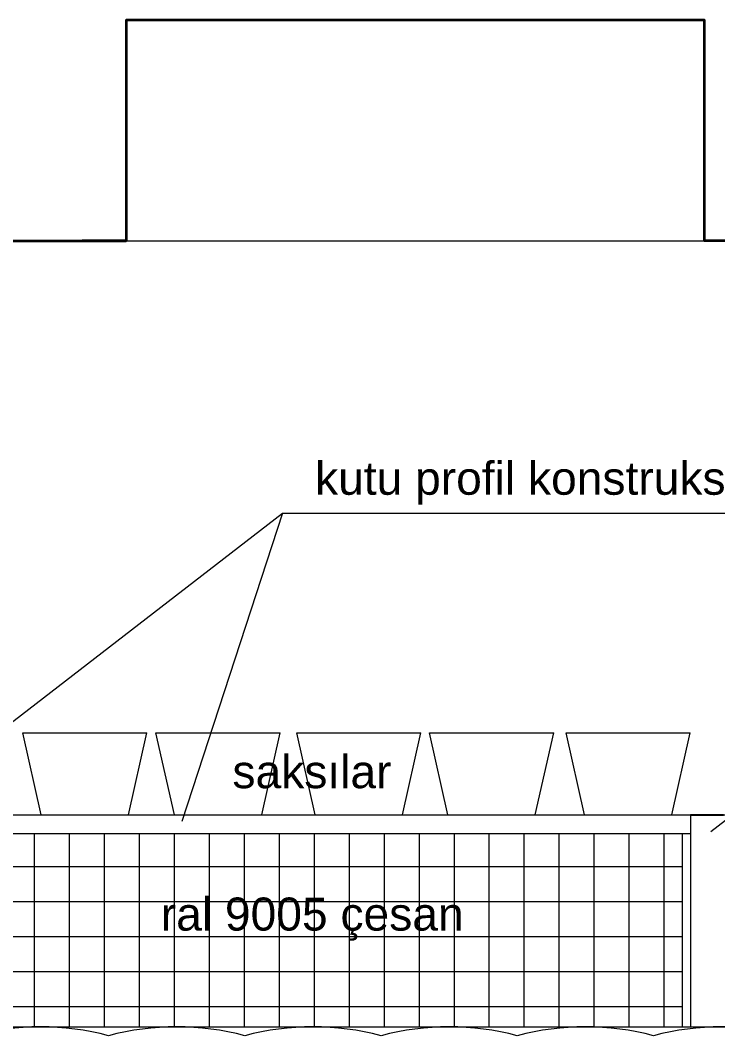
# Model space of a CAD drawing. Header units: millimetres. Extents: x 54215 to 67697, y 23496 to 56611.
# Drawn here: x 59115.2 to 59241.8, y 28650.4 to 28834.7 of the extents above; entities that cross this region are included whole.
import ezdxf

# ---------------------------------------------------------------- set-up
doc = ezdxf.new("R2010")
doc.units = ezdxf.units.MM
for name, color, linetype, lineweight in [('no3_duvar mevcut', 4, 'Continuous', 35), ('no3_kutu profil gorunus', 8, 'Continuous', 0), ('no3_kutuprofil kesit', 74, 'Continuous', 18), ('no3_tefriş arka ince', 65, 'Continuous', 13), ('no3_yazı duvar', 152, 'Continuous', 0)]:
    doc.layers.add(name, color=color, linetype=linetype, lineweight=lineweight)
doc.layers.add('no3_tefriş ön ince', color=7, linetype='Continuous', lineweight=18, true_color=0x8c1aff)
doc.styles.get("Standard").update_dxf_attribs({"font": 'arial.ttf'})

msp = doc.modelspace()

# ---------------------------------------------------------------- hatches: boundary and pattern name
at = {"layer": 'no3_kutu profil gorunus'}
h = msp.add_hatch(dxfattribs=at)
h.set_pattern_fill('NET', color=256, scale=2)
h.set_pattern_definition([(0, (43757.146, 20241.9545), (0, 6.35), []), (90, (43757.146, 20241.9545), (-6.35, 4e-16), [])])
h.paths.add_polyline_path([(59091.988, 28687.114), (59091.988, 28652.024), (59235.375, 28652.024), (59235.375, 28687.114)])
h.paths.add_polyline_path([(59244.375, 28687.114), (59244.375, 28652.024), (59387.761, 28652.024), (59387.761, 28687.114)])
h.paths.add_polyline_path([(59396.761, 28687.114), (59396.761, 28652.024), (59540.147, 28652.024), (59540.147, 28687.114)])
h.paths.add_polyline_path([(59549.147, 28687.114), (59549.147, 28652.024), (59692.533, 28652.024), (59692.533, 28687.114)])
h.paths.add_polyline_path([(59701.533, 28687.114), (59701.533, 28652.024), (59800.793, 28652.024), (59800.793, 28687.114)])

# ---------------------------------------------------------------- linework, layer by layer
msp.add_line((59236.875, 28690.514), (59242.875, 28690.514))
at = {"layer": 'no3_duvar mevcut'}
msp.add_line((59084.104, 28794.715), (59134.438, 28794.715), dxfattribs=at)
msp.add_lwpolyline([(59731.438, 28794.715), (59723.438, 28794.715), (59723.438, 28834.715), (59618.438, 28834.715), (59618.438, 28794.715), (59602.438, 28794.715), (59602.438, 28834.715), (59497.438, 28834.715), (59497.438, 28794.715), (59481.438, 28794.715), (59481.438, 28834.715), (59376.438, 28834.715), (59376.438, 28794.715), (59360.438, 28794.715), (59360.438, 28834.715), (59255.438, 28834.715), (59255.438, 28794.715), (59239.438, 28794.715), (59239.438, 28834.715), (59134.438, 28834.715), (59134.438, 28794.715), (59126.438, 28794.715)], dxfattribs=at)
at = {"layer": 'no3_kutu profil gorunus'}
for p, q in [((59090.488, 28687.114), (59236.875, 28687.114)), ((59235.375, 28687.114), (59235.375, 28652.024))]:
    msp.add_line(p, q, dxfattribs=at)
at = {"layer": 'no3_kutuprofil kesit'}
for p, q in [((59084.488, 28690.514), (59808.293, 28690.514)), ((59236.875, 28690.514), (59236.875, 28652.024)), ((59084.488, 28652.024), (59802.293, 28652.024))]:
    msp.add_line(p, q, dxfattribs=at)
at = {"layer": 'no3_tefriş arka ince'}
msp.add_line((59134.438, 28794.715), (59239.438, 28794.715), dxfattribs=at)
at = {"layer": 'no3_tefriş ön ince'}
for p, q in [((59118.99, 28690.514), (59115.639, 28705.377)), ((59115.639, 28705.377), (59138.202, 28705.377)), ((59134.85, 28690.514), (59138.202, 28705.377)), ((59143.186, 28690.514), (59139.834, 28705.377)), ((59139.834, 28705.377), (59162.397, 28705.377)), ((59159.045, 28690.514), (59162.397, 28705.377)), ((59168.731, 28690.514), (59165.379, 28705.377)), ((59165.379, 28705.377), (59187.942, 28705.377)), ((59184.59, 28690.514), (59187.942, 28705.377)), ((59192.83, 28690.514), (59189.478, 28705.377)), ((59189.478, 28705.377), (59212.041, 28705.377)), ((59208.689, 28690.514), (59212.041, 28705.377)), ((59217.624, 28690.514), (59214.272, 28705.377)), ((59214.272, 28705.377), (59236.835, 28705.377)), ((59233.484, 28690.514), (59236.835, 28705.377))]:
    msp.add_line(p, q, dxfattribs=at)
for centre in [(59118.868, 28603.557), (59143.599, 28603.557), (59168.329, 28603.557), (59193.06, 28603.557), (59217.79, 28603.557), (59242.521, 28603.557)]:
    msp.add_arc(centre, 48.467, 75.219, 104.781, dxfattribs=at)
at = {"layer": 'no3_yazı duvar'}
for points in [[(59087.966, 28687.477), (59162.794, 28745.264), (59290.973, 28745.264)], [(59162.794, 28745.264), (59144.513, 28689.286)], [(59240.588, 28687.477), (59315.416, 28745.264), (59443.595, 28745.264)]]:
    msp.add_lwpolyline(points, dxfattribs=at)

# ---------------------------------------------------------------- texts
at = {"layer": 'no3_yazı duvar', "char_height": 6, "width": 108.02303, "attachment_point": 3}
for s, insert in [('kutu profil konstruksiyon', (59258.609, 28754.604)), ('saksılar', (59182.591, 28701.345)), ('ral 9005 çesan', (59195.69, 28675.496))]:
    msp.add_mtext(s, dxfattribs=dict(at, insert=insert))

doc.saveas('drawing.dxf')
